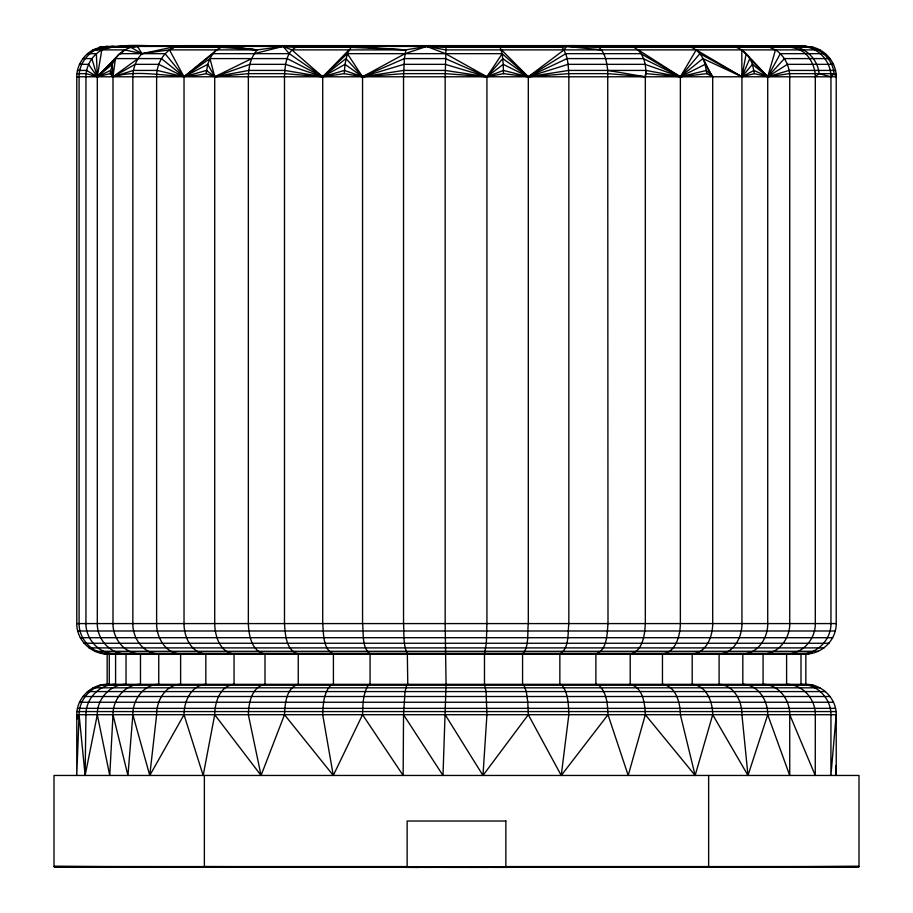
<?xml version="1.0" encoding="UTF-8"?>
<svg xmlns="http://www.w3.org/2000/svg" width="913" height="913" viewBox="0 0 913 913"><rect width="100%" height="100%" fill="white"/><g stroke="black" fill="none" stroke-linecap="round" stroke-linejoin="round"><path stroke-width="1.37" d="M835.863 765.573L836.24 775.457L836.217 714.708C836.445 698.491 822.077 684.134 805.837 684.328L107.163 684.328L107.163 653.948L805.837 653.948C822.054 654.176 836.411 639.819 836.217 623.579L836.217 76.783C836.262 63.237 826.379 50.626 813.232 47.328L598.837 47.328L566.539 46.415L562.043 47.328L445.852 47.328L426.691 46.415L405.806 49.895L404.379 58.592L403.535 76.783L403.535 623.579C404.208 633.554 402.941 644.567 407.335 653.788L407.78 684.328L406.742 685.252L405.03 691.575L403.535 714.708L442.988 775.457L446.069 684.328L445.156 623.579L445.156 76.783L446.069 46.415M403.535 714.708L403.147 775.457L362.552 714.708C362.975 704.779 362.769 693.903 368.236 685.252L370.073 684.328L370.073 653.948C361.559 647.408 363.773 633.245 362.552 623.579L362.552 76.783L347.374 53.662L351.003 47.328L353.171 46.415L405.806 49.895L291.795 49.895L283.087 46.415L257.306 49.895L169.453 49.895L141.96 53.662L124.727 49.895L93.035 49.895C83.311 55.134 76.772 65.713 76.783 76.783L76.783 623.579C76.532 640.652 92.35 655.249 109.275 653.948L109.275 684.328C92.281 683.072 76.521 697.669 76.783 714.708L76.76 775.457L79.089 714.708C78.997 701.195 88.801 688.562 101.914 685.252M87.465 53.662L96.379 53.662L97.303 76.783L97.303 623.579C97.04 639.18 110.085 654.085 126.04 653.948L126.04 684.328C110.039 684.259 97.018 699.096 97.303 714.708L85.126 775.457L85.948 714.708C85.696 698.765 99.46 684.191 115.597 684.328L115.597 653.948C99.494 654.142 85.719 639.534 85.948 623.579L85.948 76.783C85.948 65.816 92.202 55.214 101.8 49.895C127.637 41.405 156.283 48.081 183.057 45.65L742.143 45.65L805.951 46.415L107.163 46.415L99.745 47.328L93.035 49.895L107.163 46.415C91.734 47.738 78.895 61.262 79.089 76.783L79.089 623.579C78.986 638.621 91.14 652.35 106.159 653.788M261.072 775.457L248.347 714.708C248.633 703.193 251.668 686.781 264.998 684.328L264.998 653.948C251.657 651.836 248.701 634.786 248.347 623.579L248.347 76.783C248.621 67.254 250.596 57.074 257.306 49.895L225.968 46.415C218.652 46.723 213.094 52.395 209.979 58.592L214.715 76.783L214.715 623.579C214.783 635.642 219.965 652.635 234.059 653.948L234.059 684.328C219.919 685.914 214.76 702.394 214.715 714.708L261.072 775.457L284.491 714.708C285.061 703.9 286.043 687.934 298.254 684.328L298.254 653.948C285.974 650.718 285.198 634.021 284.491 623.579L284.491 76.783C284.936 65.976 286.031 50.067 298.163 46.415M214.715 714.708L203.165 775.457L184.027 714.708C183.89 701.595 191.079 685.298 205.824 684.328L205.824 653.948C191.148 653.194 183.878 636.521 184.027 623.579L184.027 76.783L169.453 49.895L176.004 46.415L135.021 46.027L99.745 47.328L102.245 47.328M114.89 46.415L95.226 49.895L108.362 47.328L130.856 47.328L141.96 53.662L137.555 46.415C126.416 46.563 116.487 54.187 112.333 64.344L112.995 76.783L112.995 623.579C112.698 638.689 124.739 653.982 140.476 653.948L140.476 684.328C124.682 684.373 112.698 699.563 112.995 714.708L127.946 775.457L132.853 714.708C132.568 700.145 143.215 684.567 158.748 684.328L158.748 653.948C143.284 653.822 132.556 638.073 132.853 623.579L132.853 76.783C132.864 68.292 136.094 59.847 141.96 53.662L176.004 46.415C163.747 51.048 156.408 63.91 156.625 76.783L156.625 623.579C156.363 637.342 165.504 653.571 180.614 653.948L180.614 684.328C165.424 684.864 156.385 700.83 156.625 714.708L149.766 775.457L184.027 714.708M76.954 73.645L86.107 73.645L97.303 76.783L112.333 64.344L110.051 73.645L112.995 76.783C143.82 67.688 175.33 80.983 206.098 73.645L214.715 76.783L248.496 73.645L284.514 73.645L322.711 76.783L344.269 73.645L345 64.344L347.374 53.662L502.23 53.662L528.307 76.783L568.788 73.645L607.932 73.645L645.32 76.783C647.271 65.919 643.311 49.405 631.168 46.415M112.995 714.708L109.754 775.457L97.303 714.708M445.156 714.708L482.977 775.457L486.926 714.708L486.07 691.575L484.483 684.328L484.483 653.948L486.344 643.266L486.926 623.579L486.926 76.783L502.23 53.662L499.799 46.415M645.32 76.783L645.97 70.427L680.368 76.783L706.822 73.645L712.699 76.783L712.699 623.579C712.745 636.053 706.594 652.921 692.202 653.948L692.202 684.328C706.639 685.606 712.745 702.029 712.699 714.708L695.147 775.457L645.32 714.708C644.886 703.592 642.98 687.363 630.221 684.328L630.221 653.948C643.026 651.277 644.783 634.341 645.32 623.579L645.32 76.783L607.727 70.427C606.677 62.312 605.49 52.931 598.837 47.328L595.915 46.415M206.098 73.645L207.742 64.344L209.979 58.592L287.173 58.592L322.711 76.783L344.418 70.427L362.552 76.783L403.557 73.645L445.167 73.645L486.926 76.783L503.531 73.645L528.307 76.783L568.639 70.427L645.97 70.427M501.545 49.895L528.307 76.783L528.307 623.579C527.155 633.291 529.494 646.313 522.567 653.948L522.567 684.328L523.971 685.252L526.287 691.575L527.805 702.257L528.307 714.708L561.244 775.457L568.833 714.708C568.4 704.71 568.411 693.492 562.043 685.252L559.852 684.328L559.852 653.948C569.484 648.287 567.658 633.302 568.833 623.579L568.833 76.783C568.4 66.797 568.411 55.567 562.043 47.328L499.799 46.415M502.23 53.662L503.223 64.344L486.926 76.783L445.236 64.344L403.911 64.344L362.552 76.783L346.004 58.592L322.711 76.783L285.643 64.344L249.865 64.344L214.715 76.783L207.742 64.344L184.027 76.783L157.15 70.427L133.424 70.427L112.995 76.783L115.426 58.592L161.396 58.592L184.027 76.783L206.429 70.427L214.715 76.783L248.77 70.427L284.742 70.427L322.711 76.783L345 64.344L362.552 76.783L403.626 70.427L445.179 70.427L486.926 76.783L503.474 70.427L528.307 76.783L568.046 64.344L644.977 64.344L680.368 76.783L706.479 70.427L712.699 76.783C705.555 66.398 702.245 47.807 686.953 46.415M77.457 70.427L86.609 70.427L97.303 76.783L101.8 49.895M645.32 714.708L628.212 775.457L608.001 714.708C607.579 704.494 606.871 692.545 598.837 685.252L595.881 684.328L595.881 653.948C607.385 649.965 607.088 633.679 608.001 623.579L607.727 70.427M775.479 49.895C784.541 55.579 789.722 66.215 789.734 76.783L789.734 623.579C790.03 638.37 778.663 653.902 763.074 653.948L763.074 684.328C778.732 684.476 790.019 699.86 789.734 714.708L789.734 775.457L767.719 714.708C767.981 700.499 758.167 684.716 742.817 684.328L742.817 653.948C758.098 653.697 768.004 637.696 767.719 623.579L767.719 76.783L775.479 49.895L769.579 47.328L763.074 46.415L135.021 46.027L122.159 46.962M712.699 714.708L747.987 775.457L767.719 714.708M284.491 714.708L333.279 775.457L362.552 714.708M646.221 73.645L680.368 76.783L702.93 58.592L741.938 76.783L754.4 73.645L767.719 76.783L780.353 53.662L825.535 53.662M695.147 775.457L680.368 714.708C680.196 702.839 676.191 686.348 662.461 684.328L662.461 653.948C676.179 652.236 680.162 635.174 680.368 623.579L680.368 76.783L696.208 49.895L741.938 76.783L754.001 70.427L767.719 76.783L789.585 73.645L836.046 73.645M482.977 775.457L528.307 714.708M561.244 775.457L608.001 714.708M503.531 73.645L503.223 64.344L528.307 76.783L567.041 58.592L643.277 58.592L680.368 76.783L699.883 53.662L741.938 76.783L741.938 623.579C742.143 636.909 733.984 653.388 719.102 653.948L719.102 684.328C734.063 685.081 742.121 701.23 741.938 714.708L747.987 775.457M344.269 73.645L362.552 76.783L404.379 58.592L445.339 58.592L486.926 76.783L502.801 58.592L528.307 76.783L565.672 53.662L640.96 53.662L680.368 76.783L705.167 64.344L702.93 58.592M769.579 47.328L730.754 46.415C741.105 46.666 749.185 55.02 752.438 64.344L767.719 76.783L784.427 58.592L830.168 58.592M79.454 64.344L88.55 64.344L97.303 76.783L119.649 53.662L165.059 53.662L184.027 76.783L209.979 58.592M333.279 775.457L322.711 714.708C323.145 704.608 323.487 692.978 330.803 685.252L333.416 684.328L333.416 653.948C322.677 649.246 323.761 633.462 322.711 623.579L322.711 76.783L349.017 49.895M82.832 58.592L91.848 58.592L97.303 76.783L115.426 58.592M801.1 46.415C817.192 45.022 832.645 57.508 834.094 73.645L830.956 76.783L830.956 623.579C831.161 639.648 817.146 654.153 800.998 653.948L800.998 684.328L811.086 685.252M110.051 73.645L97.303 76.783L115.586 58.866M120.664 53.878L124.727 49.895M254.259 53.662L283.087 46.415L289.273 53.662L322.711 76.783L347.374 53.662M789.734 714.708L815.263 775.457L815.309 714.708C815.594 699.107 802.595 684.259 786.607 684.328L786.607 653.948C802.55 654.085 815.583 639.168 815.309 623.579L815.309 76.783L819.087 73.645L830.956 76.783C831.035 63.339 821.38 50.672 808.302 47.328M97.303 76.783L110.519 70.427L112.995 76.783L135.124 64.344L158.725 64.344L184.027 76.783L216.701 49.895M184.027 76.783L213.037 53.662L289.273 53.662M528.307 76.783L564.029 49.895L566.539 46.415L601.519 49.895M112.995 76.783L138.011 58.592M745.624 53.878L741.778 49.895L741.938 76.783L749.778 58.592L767.719 76.783L787.394 64.344L833.546 64.344M362.552 76.783L405.03 53.662L426.691 46.415L445.647 49.895L819.965 49.895M132.533 47.339L135.021 46.027C281.25 45.73 427.524 46.563 573.775 45.65L777.979 46.027L805.837 46.403L813.255 47.328M214.715 76.783L251.714 58.592M132.385 47.077L135.021 46.027L573.775 45.65C651.129 46.609 728.483 45.524 805.837 46.403L794.173 46.289L798.441 46.962M739.598 46.415L742.143 45.65M751.388 59.859L767.719 76.783L789.14 70.427L835.543 70.427M130.936 47.179L135.021 46.027L778.081 46.415M357.622 46.415L360.635 45.65M129.52 46.997L135.021 46.027L353.194 46.415M806.841 653.788L810.036 653.274M180.546 46.415L174.76 47.328L221.14 47.328L257.306 49.895L226.025 46.415M108.385 47.02L113.178 46.415M104.698 685.252L107.129 684.944M149.926 46.415L156.066 45.684L170.56 46.415L183.057 45.65M687.067 46.415L693.515 45.65M285.689 46.415L292.343 45.65M495.77 867.35L858.996 866.585L858.996 775.457L54.004 775.457L54.004 866.585L411.523 867.35L858.996 866.585L505.859 866.585M222.27 46.415L230.955 45.65M123.654 46.974L156.066 45.684L144.619 46.415M772.626 46.415L777.979 46.027L763.074 46.415C778.857 47.533 799.48 42.751 809.591 58.592C813.106 64.001 815.332 70.301 815.309 76.783M99.745 47.328L113.258 46.415M623.02 46.415L635.79 45.65M417.23 867.35L407.141 866.973L858.996 866.585L504.752 867.35L505.859 866.973L54.004 866.585L407.141 866.585M466.931 867.35L488.056 867.35L407.141 866.973L408.248 867.35M446.069 867.35L479.177 867.327M108.362 47.328L137.555 46.415M411.523 867.35L418.542 867.35L407.141 866.973L501.477 867.35L500.438 867.327M504.216 867.236L494.458 867.35L505.859 866.973L469.35 867.236M426.565 867.35L433.823 867.327M76.783 76.783L836.217 76.783L836.034 73.645M76.783 623.579L836.217 623.579M77.708 630.986L835.292 630.986M80.276 637.708L832.724 637.708M84.03 643.266L828.97 643.266M88.972 647.899L824.028 647.899M94.712 651.289L818.288 651.289M100.807 653.274L812.193 653.274M104.025 653.788L808.975 653.788M99.745 685.252L813.255 685.252M93.035 687.82L819.965 687.82M87.465 691.575L825.535 691.575M82.832 696.516L830.168 696.516M79.454 702.257L833.546 702.257M77.457 708.351L835.543 708.351M76.954 711.569L836.046 711.569M195.142 866.802L54.004 866.585L196.295 866.882M201.978 866.894L412.562 867.327M408.784 867.236L418.542 867.35L204.364 866.585L204.364 775.457M405.806 49.895L351.003 47.328L294.842 47.328L283.087 46.415M504.615 45.65L512.49 46.415M428.197 45.65L434.508 46.415M797.517 46.415L802.265 47.02M787.074 46.415L791.217 46.962M779.428 46.597L782.11 46.962M793.614 47.328L790.327 46.415C805.163 46.437 817.82 59.105 819.087 73.645M812.205 685.674L815.549 686.964M814.042 48.617L817.375 49.895M426.691 46.415L445.476 53.662L486.926 76.783M808.302 685.252C821.38 688.585 831.035 701.252 830.956 714.708L830.91 775.457L836.217 714.708L76.783 714.708L77.16 718.942M638.187 49.895L680.368 76.783M291.795 49.895L322.711 76.783M767.719 76.783L746.149 53.662L741.938 76.783L752.438 64.344L754.4 73.645M834.094 73.645L836.217 76.783M712.699 76.783L705.167 64.344L706.822 73.645M132.853 714.708L149.766 775.457M79.089 714.708L85.126 775.457M805.837 653.948L805.837 684.328M708.636 775.457L708.636 866.585M505.859 821.027L407.141 821.027L407.141 867.35L505.859 867.35L505.859 821.027"/></g></svg>
